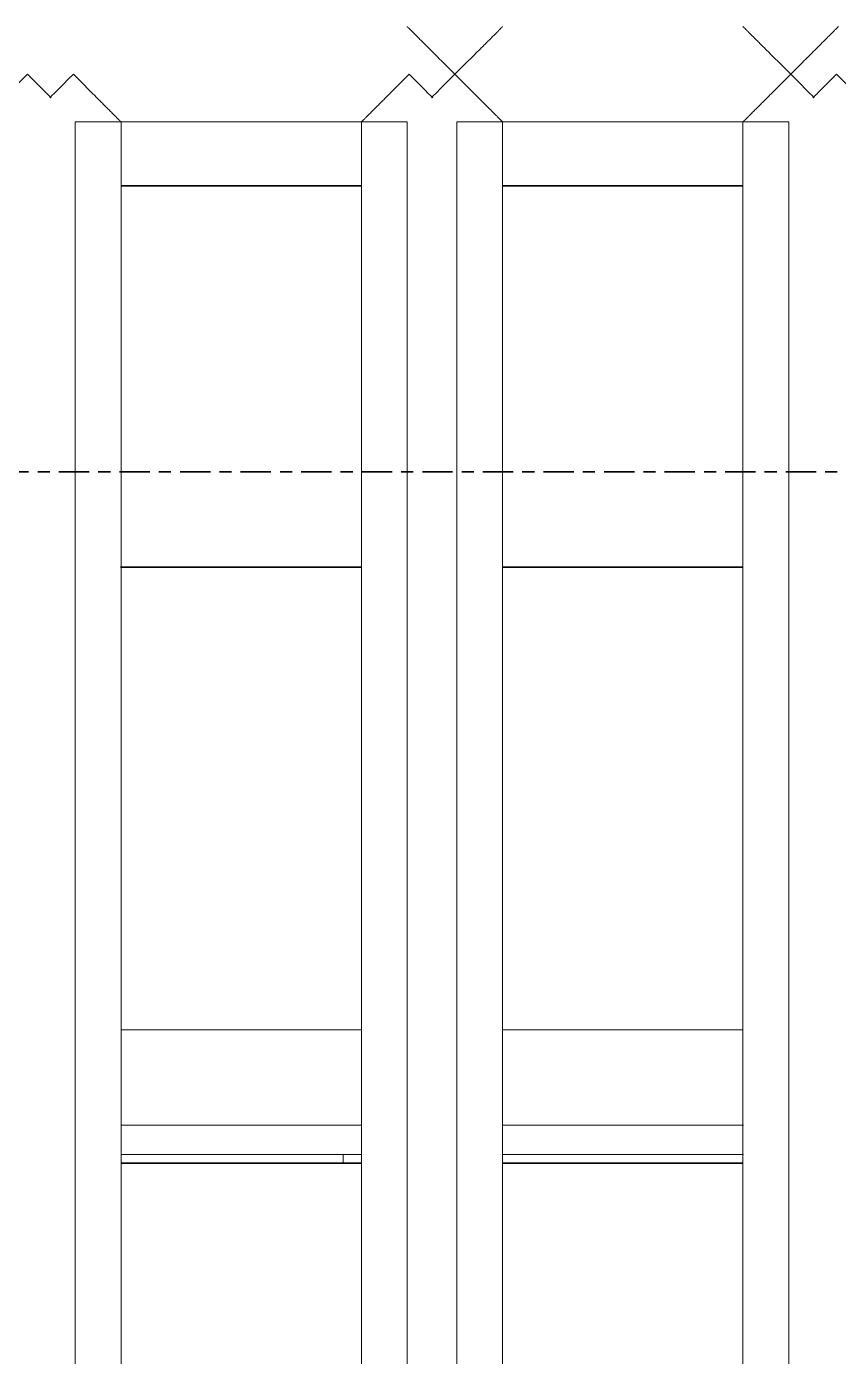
# Model space of a CAD drawing. Header units: millimetres. Extents: x -153298 to 620751, y -313239 to 250031.
# Drawn here: x 78667 to 79093, y -226059 to -225362 of the extents above; entities that cross this region are included whole.
import ezdxf

# ---------------------------------------------------------------- set-up
doc = ezdxf.new("R2010")
doc.units = ezdxf.units.MM
doc.linetypes.add('Centre', pattern=[31.75, 6.35, -4.7625, 15.875, -4.7625])
doc.layers.add('000 - EXISTING_CANOPY_MAIN_COLOR_1', color=7, linetype='Continuous')
for name, color, linetype, lineweight in [('A-FLOR-E', 7, 'Continuous', 35), ('A-FLOR-HRAL', 7, 'Continuous', 25), ('A-FLOR-LEVL', 7, 'Continuous', 35), ('A-FLOR-LEVL-E', 7, 'Continuous', 35), ('A-GENM', 7, 'Continuous', 9), ('A-WALL-PATT', 7, 'Continuous', 35), ('WALL-E', 7, 'Continuous', 35)]:
    doc.layers.add(name, color=color, linetype=linetype, lineweight=lineweight)

# ---------------------------------------------------------------- blocks, each defined once
blk = doc.blocks.new('Ramp - Ramp-6647670-2150-01 ENTRANCE 1 ELEVATION 4')
at = {"layer": '000 - EXISTING_CANOPY_MAIN_COLOR_1', "color": 7}
for p, q in [((11490.19, 101937.4), (11364.02, 101937.4)), ((11364.02, 101937.4), (11490.19, 101937.4)), ((11690.19, 101937.4), (11564.02, 101937.4)), ((11564.02, 101937.4), (11690.19, 101937.4))]:
    blk.add_line(p, q, dxfattribs=at)
blk = doc.blocks.new('Railing - Railing-6648742-2150-01 ENTRANCE 1 ELEVATION 4')
at = {"layer": 'A-FLOR-HRAL', "color": 7, "lineweight": 9}
for p, q in [((11364.02, 102007.4), (11490.02, 102007.4)), ((11490.02, 102007.4), (11364.02, 102007.4)), ((11564.02, 102007.4), (11690.02, 102007.4)), ((11690.02, 102007.4), (11564.02, 102007.4)), ((11364.02, 101957.4), (11490.21, 101957.4)), ((11364.02, 101957.4), (11490.21, 101957.4)), ((11564.02, 101957.4), (11690.21, 101957.4)), ((11564.02, 101957.4), (11690.21, 101957.4))]:
    blk.add_line(p, q, dxfattribs=at)
blk = doc.blocks.new('DPA_GM_Tactile Tile Line Base - Decision Tactile-V191-2150-01 ENTRANCE 1 ELEVATION 4')
at = {"layer": 'A-GENM', "color": 7}
for p, q in [((11364.02, 101942), (11480.5, 101942)), ((11480.5, 101942), (11364.02, 101942)), ((11480.5, 101937.4), (11480.5, 101942)), ((11480.5, 101937.4), (11480.5, 101942)), ((11480.5, 101942), (11490.2, 101942)), ((11490.2, 101942), (11480.5, 101942)), ((11480.5, 101942), (11480.5, 101937.4)), ((11480.5, 101937.4), (11480.5, 101942)), ((11564.02, 101942), (11690.2, 101942)), ((11690.2, 101942), (11564.02, 101942))]:
    blk.add_line(p, q, dxfattribs=at)
blk = doc.blocks.new('Railing - 2800 _L_-V328-2150-01 ENTRANCE 1 ELEVATION 4')
at = {"layer": '000 - EXISTING_CANOPY_MAIN_COLOR_1', "color": 7, "lineweight": 9}
for p, q in [((11364.02, 102483.5), (11514.02, 102483.5)), ((11364.02, 101756), (11364.02, 102483.5)), ((11514.02, 102483.5), (11514.02, 101756)), ((11564.02, 102483.5), (11714.02, 102483.5)), ((11564.02, 101756), (11564.02, 102483.5)), ((11714.02, 102483.5), (11714.02, 101756))]:
    blk.add_line(p, q, dxfattribs=at)
for points, knots in [([(11539.02, 102508.5), (11537.61, 102509.9), (11534.81, 102512.72), (11531.35, 102516.17), (11528.64, 102518.88), (11526.66, 102520.86), (11525.05, 102522.47), (11523.8, 102523.72), (11522.88, 102524.64), (11521.99, 102525.53), (11521.12, 102526.4), (11520.27, 102527.24), (11519.47, 102528.05), (11518.7, 102528.83), (11517.96, 102529.56), (11517.27, 102530.24), (11516.64, 102530.88), (11516.07, 102531.46), (11515.36, 102532.16), (11514.66, 102532.85), (11514.17, 102533.38), (11514.03, 102533.5), (11514.02, 102533.5)], [0, 0, 0, 0, 0.125, 0.25, 0.3125, 0.375, 0.4375, 0.46875, 0.5, 0.53125, 0.5625, 0.59375, 0.625, 0.65625, 0.6875, 0.71875, 0.75, 0.78125, 0.8125, 0.875, 0.9375, 1, 1, 1, 1]), ([(11564.02, 102533.5), (11564.01, 102533.5), (11563.88, 102533.38), (11563.38, 102532.85), (11562.68, 102532.16), (11561.97, 102531.46), (11561.4, 102530.88), (11560.77, 102530.24), (11560.08, 102529.56), (11559.34, 102528.83), (11558.57, 102528.05), (11557.77, 102527.24), (11556.93, 102526.4), (11556.05, 102525.53), (11555.16, 102524.64), (11554.25, 102523.72), (11552.99, 102522.47), (11551.38, 102520.86), (11549.4, 102518.88), (11546.69, 102516.17), (11543.23, 102512.72), (11540.43, 102509.9), (11539.02, 102508.5)], [0, 0, 0, 0, 0.0625, 0.125, 0.1875, 0.21875, 0.25, 0.28125, 0.3125, 0.34375, 0.375, 0.40625, 0.4375, 0.46875, 0.5, 0.53125, 0.5625, 0.625, 0.6875, 0.75, 0.875, 1, 1, 1, 1]), ([(11326.67, 102496.15), (11327.32, 102496.8), (11328.64, 102498.12), (11331.35, 102500.83), (11334.81, 102504.28), (11337.61, 102507.1), (11339.02, 102508.5)], [0.625, 0.625, 0.625, 0.625, 0.6875, 0.75, 0.875, 1, 1, 1, 1]), ([(11339.02, 102508.5), (11340.43, 102507.1), (11343.23, 102504.28), (11346.69, 102500.83), (11349.4, 102498.12), (11351.38, 102496.14), (11352.99, 102494.53), (11354.25, 102493.28), (11355.16, 102492.36), (11356.05, 102491.47), (11356.93, 102490.6), (11357.77, 102489.76), (11358.57, 102488.95), (11359.34, 102488.17), (11360.08, 102487.44), (11360.77, 102486.76), (11361.4, 102486.12), (11361.97, 102485.54), (11362.68, 102484.84), (11363.38, 102484.15), (11363.88, 102483.62), (11364.01, 102483.5), (11364.02, 102483.5)], [0, 0, 0, 0, 0.125, 0.25, 0.3125, 0.375, 0.4375, 0.46875, 0.5, 0.53125, 0.5625, 0.59375, 0.625, 0.65625, 0.6875, 0.71875, 0.75, 0.78125, 0.8125, 0.875, 0.9375, 1, 1, 1, 1]), ([(11526.67, 102496.15), (11527.32, 102496.8), (11528.64, 102498.12), (11531.35, 102500.83), (11534.81, 102504.28), (11537.61, 102507.1), (11539.02, 102508.5)], [0.625, 0.625, 0.625, 0.625, 0.6875, 0.75, 0.875, 1, 1, 1, 1]), ([(11539.02, 102508.5), (11540.43, 102507.1), (11543.23, 102504.28), (11546.69, 102500.83), (11549.4, 102498.12), (11551.38, 102496.14), (11552.99, 102494.53), (11554.25, 102493.28), (11555.16, 102492.36), (11556.05, 102491.47), (11556.93, 102490.6), (11557.77, 102489.76), (11558.57, 102488.95), (11559.34, 102488.17), (11560.08, 102487.44), (11560.77, 102486.76), (11561.4, 102486.12), (11561.97, 102485.54), (11562.68, 102484.84), (11563.38, 102484.15), (11563.88, 102483.62), (11564.01, 102483.5), (11564.02, 102483.5)], [0, 0, 0, 0, 0.125, 0.25, 0.3125, 0.375, 0.4375, 0.46875, 0.5, 0.53125, 0.5625, 0.59375, 0.625, 0.65625, 0.6875, 0.71875, 0.75, 0.78125, 0.8125, 0.875, 0.9375, 1, 1, 1, 1]), ([(11726.67, 102496.15), (11727.32, 102496.8), (11728.64, 102498.12), (11731.35, 102500.83), (11734.81, 102504.28), (11737.61, 102507.1), (11739.02, 102508.5)], [0.625, 0.625, 0.625, 0.625, 0.6875, 0.75, 0.875, 1, 1, 1, 1]), ([(11739.02, 102508.5), (11740.43, 102507.1), (11743.23, 102504.28), (11746.69, 102500.83), (11749.4, 102498.12), (11751.38, 102496.14), (11752.99, 102494.53), (11754.25, 102493.28), (11755.16, 102492.36), (11756.05, 102491.47), (11756.93, 102490.6), (11757.77, 102489.76), (11758.57, 102488.95), (11759.34, 102488.17), (11760.08, 102487.44), (11760.77, 102486.76), (11761.4, 102486.12), (11761.97, 102485.54), (11762.68, 102484.84), (11763.38, 102484.15), (11763.88, 102483.62), (11764.01, 102483.5), (11764.02, 102483.5)], [0, 0, 0, 0, 0.125, 0.25, 0.3125, 0.375, 0.4375, 0.46875, 0.5, 0.53125, 0.5625, 0.59375, 0.625, 0.65625, 0.6875, 0.71875, 0.75, 0.78125, 0.8125, 0.875, 0.9375, 1, 1, 1, 1])]:
    blk.add_open_spline(points, degree=3, knots=knots, dxfattribs=at)
blk = doc.blocks.new('Railing - 2800 _L_-V329-2150-01 ENTRANCE 1 ELEVATION 4')
at = {"layer": '000 - EXISTING_CANOPY_MAIN_COLOR_1', "color": 7, "lineweight": 9}
for p, q in [((11340.02, 102483.5), (11490.02, 102483.5)), ((11340.02, 101756), (11340.02, 102483.5)), ((11490.02, 102483.5), (11490.02, 101756)), ((11540.02, 102483.5), (11690.02, 102483.5)), ((11540.02, 101756), (11540.02, 102483.5)), ((11690.02, 102483.5), (11690.02, 101756))]:
    blk.add_line(p, q, dxfattribs=at)
for points, knots in [([(11715.02, 102508.5), (11713.61, 102509.9), (11710.81, 102512.72), (11707.35, 102516.17), (11704.64, 102518.88), (11702.66, 102520.86), (11701.05, 102522.47), (11699.8, 102523.72), (11698.88, 102524.64), (11697.99, 102525.53), (11697.12, 102526.4), (11696.27, 102527.24), (11695.47, 102528.05), (11694.7, 102528.83), (11693.96, 102529.56), (11693.27, 102530.24), (11692.64, 102530.88), (11692.07, 102531.46), (11691.36, 102532.16), (11690.66, 102532.85), (11690.17, 102533.38), (11690.03, 102533.5), (11690.02, 102533.5)], [0, 0, 0, 0, 0.125, 0.25, 0.3125, 0.375, 0.4375, 0.46875, 0.5, 0.53125, 0.5625, 0.59375, 0.625, 0.65625, 0.6875, 0.71875, 0.75, 0.78125, 0.8125, 0.875, 0.9375, 1, 1, 1, 1]), ([(11740.02, 102533.5), (11740.01, 102533.5), (11739.88, 102533.38), (11739.38, 102532.85), (11738.68, 102532.16), (11737.97, 102531.46), (11737.4, 102530.88), (11736.77, 102530.24), (11736.08, 102529.56), (11735.34, 102528.83), (11734.57, 102528.05), (11733.77, 102527.24), (11732.93, 102526.4), (11732.05, 102525.53), (11731.16, 102524.64), (11730.25, 102523.72), (11728.99, 102522.47), (11727.38, 102520.86), (11725.4, 102518.88), (11722.69, 102516.17), (11719.23, 102512.72), (11716.43, 102509.9), (11715.02, 102508.5)], [0, 0, 0, 0, 0.0625, 0.125, 0.1875, 0.21875, 0.25, 0.28125, 0.3125, 0.34375, 0.375, 0.40625, 0.4375, 0.46875, 0.5, 0.53125, 0.5625, 0.625, 0.6875, 0.75, 0.875, 1, 1, 1, 1]), ([(11290.02, 102483.5), (11290.03, 102483.5), (11290.17, 102483.62), (11290.66, 102484.15), (11291.36, 102484.84), (11292.07, 102485.54), (11292.64, 102486.12), (11293.27, 102486.76), (11293.96, 102487.44), (11294.7, 102488.17), (11295.47, 102488.95), (11296.27, 102489.76), (11297.12, 102490.6), (11297.99, 102491.47), (11298.88, 102492.36), (11299.8, 102493.28), (11301.05, 102494.53), (11302.66, 102496.14), (11304.64, 102498.12), (11307.35, 102500.83), (11310.81, 102504.28), (11313.61, 102507.1), (11315.02, 102508.5)], [0, 0, 0, 0, 0.0625, 0.125, 0.1875, 0.21875, 0.25, 0.28125, 0.3125, 0.34375, 0.375, 0.40625, 0.4375, 0.46875, 0.5, 0.53125, 0.5625, 0.625, 0.6875, 0.75, 0.875, 1, 1, 1, 1]), ([(11315.02, 102508.5), (11316.43, 102507.1), (11319.23, 102504.28), (11322.69, 102500.83), (11325.4, 102498.12), (11326.72, 102496.8), (11327.37, 102496.15)], [0, 0, 0, 0, 0.125, 0.25, 0.3125, 0.375, 0.375, 0.375, 0.375]), ([(11490.02, 102483.5), (11490.03, 102483.5), (11490.17, 102483.62), (11490.66, 102484.15), (11491.36, 102484.84), (11492.07, 102485.54), (11492.64, 102486.12), (11493.27, 102486.76), (11493.96, 102487.44), (11494.7, 102488.17), (11495.47, 102488.95), (11496.27, 102489.76), (11497.12, 102490.6), (11497.99, 102491.47), (11498.88, 102492.36), (11499.8, 102493.28), (11501.05, 102494.53), (11502.66, 102496.14), (11504.64, 102498.12), (11507.35, 102500.83), (11510.81, 102504.28), (11513.61, 102507.1), (11515.02, 102508.5)], [0, 0, 0, 0, 0.0625, 0.125, 0.1875, 0.21875, 0.25, 0.28125, 0.3125, 0.34375, 0.375, 0.40625, 0.4375, 0.46875, 0.5, 0.53125, 0.5625, 0.625, 0.6875, 0.75, 0.875, 1, 1, 1, 1]), ([(11515.02, 102508.5), (11516.43, 102507.1), (11519.23, 102504.28), (11522.69, 102500.83), (11525.4, 102498.12), (11526.72, 102496.8), (11527.37, 102496.15)], [0, 0, 0, 0, 0.125, 0.25, 0.3125, 0.375, 0.375, 0.375, 0.375]), ([(11690.02, 102483.5), (11690.03, 102483.5), (11690.17, 102483.62), (11690.66, 102484.15), (11691.36, 102484.84), (11692.07, 102485.54), (11692.64, 102486.12), (11693.27, 102486.76), (11693.96, 102487.44), (11694.7, 102488.17), (11695.47, 102488.95), (11696.27, 102489.76), (11697.12, 102490.6), (11697.99, 102491.47), (11698.88, 102492.36), (11699.8, 102493.28), (11701.05, 102494.53), (11702.66, 102496.14), (11704.64, 102498.12), (11707.35, 102500.83), (11710.81, 102504.28), (11713.61, 102507.1), (11715.02, 102508.5)], [0, 0, 0, 0, 0.0625, 0.125, 0.1875, 0.21875, 0.25, 0.28125, 0.3125, 0.34375, 0.375, 0.40625, 0.4375, 0.46875, 0.5, 0.53125, 0.5625, 0.625, 0.6875, 0.75, 0.875, 1, 1, 1, 1]), ([(11715.02, 102508.5), (11716.43, 102507.1), (11719.23, 102504.28), (11722.69, 102500.83), (11725.4, 102498.12), (11726.72, 102496.8), (11727.37, 102496.15)], [0, 0, 0, 0, 0.125, 0.25, 0.3125, 0.375, 0.375, 0.375, 0.375])]:
    blk.add_open_spline(points, degree=3, knots=knots, dxfattribs=at)
blk = doc.blocks.new('Railing - Railing-17921675-2150-01 ENTRANCE 1 ELEVATION 4')
at = {"color": 7}
for name in ['Railing - 2800 _L_-V328-2150-01 ENTRANCE 1 ELEVATION 4', 'Railing - 2800 _L_-V329-2150-01 ENTRANCE 1 ELEVATION 4']:
    blk.add_blockref(name, (0, 0), dxfattribs=at)

msp = doc.modelspace()

# ---------------------------------------------------------------- hatches: boundary and pattern name
at = {"layer": 'A-WALL-PATT', "lineweight": 9}
h = msp.add_hatch(dxfattribs=at)
h.set_pattern_fill('FP_11', style=0, pattern_type=2)
h.set_pattern_definition([(90, (76214.65, -225345.2), (-600, 4e-14), [])])
h.paths.add_polyline_path([(76264.6466, -225645.1981), (76854.1466, -225645.1981), (76854.1466, -225445.1981), (76264.6466, -225445.1981), (76264.6466, -225518.9877)])
h.paths.add_polyline_path([(79516.6466, -225645.1981), (79642.6466, -225645.1981), (79642.6466, -225445.1981), (79516.6466, -225445.1981), (79516.6466, -225597.1701)])
h.paths.add_polyline_path([(76929.1466, -225645.1981), (77030.1466, -225645.1981), (77030.1466, -225445.1981), (76929.1466, -225445.1981), (76929.1466, -225636.2613)])
h.paths.add_polyline_path([(79830.1466, -225645.1981), (79830.1466, -225635.1981), (79793.6466, -225636.2613), (79793.6466, -225645.1981), (79799.6466, -225645.1981)])
h.paths.add_polyline_path([(79442.6466, -225645.1981), (79442.6466, -225445.1981), (79330.6742, -225445.1981), (79330.6742, -225645.1981), (79408.6711, -225645.1981)])
h.paths.add_polyline_path([(79202.5925, -225445.1981), (79227.9091, -225448.5481), (79233.7424, -225449.9213), (79242.6466, -225453.908), (79241.4964, -225445.1981), (79202.8729, -225445.1981)])
h.paths.add_polyline_path([(79120.0925, -225645.1981), (79120.0925, -225485.1981), (79143.2382, -225463.5962), (79176.2241, -225448.8373), (79196.6293, -225445.1981), (79116.6466, -225445.1981), (79116.6466, -225645.1981)])
h.paths.add_polyline_path([(79042.6466, -225645.1981), (79042.6466, -225445.1981), (78916.6466, -225445.1981), (78916.6466, -225645.1981), (78940.2045, -225645.1981)])
h.paths.add_polyline_path([(77116.6466, -225645.1981), (77242.6466, -225645.1981), (77242.6466, -225445.1981), (77116.6466, -225445.1981), (77116.6466, -225597.1701)])
h.paths.add_polyline_path([(78842.6466, -225645.1981), (78842.6466, -225445.1981), (78716.6466, -225445.1981), (78716.6466, -225645.1981), (78784.049, -225645.1981)])
h.paths.add_polyline_path([(77316.6466, -225645.1981), (77442.6466, -225645.1981), (77442.6466, -225445.1981), (77316.6466, -225445.1981), (77316.6466, -225597.1701)])
h.paths.add_polyline_path([(77516.6466, -225645.1981), (77642.6466, -225645.1981), (77642.6466, -225445.1981), (77516.6466, -225445.1981), (77516.6466, -225597.1701)])
h.paths.add_polyline_path([(78642.6466, -225645.1981), (78642.6466, -225445.1981), (78516.6466, -225445.1981), (78516.6466, -225645.1981), (78627.8935, -225645.1981)])
h.paths.add_polyline_path([(77791.2466, -225645.1981), (77842.6466, -225645.1981), (77842.6466, -225445.1981), (77791.2466, -225445.1981), (77791.2466, -225597.1701)])
h.paths.add_polyline_path([(77916.6466, -225645.1981), (77986.3937, -225645.1981), (77986.3937, -225485.1981), (78010.7663, -225463.0013), (78042.6466, -225447.7158), (78042.5253, -225445.1981), (77916.6466, -225445.1981), (77916.6466, -225597.1701)])
h.paths.add_polyline_path([(78412.7011, -225645.1981), (78442.6466, -225645.1981), (78442.6466, -225445.1981), (78316.6466, -225445.1981), (78316.6466, -225645.1981), (78393.6602, -225645.1981)])
h.paths.add_polyline_path([(79755.6466, -225645.1981), (79755.6466, -225445.1981), (79729.1466, -225445.1981), (79729.1466, -225645.1981)])
h.paths.add_polyline_path([(78155.6742, -225645.1981), (78217.6742, -225645.1981), (78217.6742, -225633.4074), (78177.2367, -225633.9481), (78155.6742, -225633.9481)])
h.paths.add_polyline_path([(79799.6466, -225618.127), (79799.6466, -225615.1981), (79830.1466, -225615.1981), (79830.1466, -225585.1981), (79793.6466, -225584.8573), (79793.6466, -225615.8338), (79796.4874, -225615.6394), (79799.0599, -225617.665)])
h.paths.add_polyline_path([(78211.6742, -225616.877), (78214.8334, -225614.3894), (78217.6742, -225613.9115), (78217.6742, -225583.4074), (78183.8193, -225583.9481), (78155.6742, -225583.9481), (78155.6742, -225613.9481), (78211.6742, -225614.3894), (78211.6742, -225615.2878)])
h.paths.add_polyline_path([(79799.6466, -225568.127), (79799.6466, -225565.1981), (79830.1466, -225565.1981), (79830.1466, -225535.1981), (79793.6466, -225534.8573), (79793.8507, -225565.8198), (79796.4874, -225565.6394), (79799.0599, -225567.665)])
h.paths.add_polyline_path([(78211.6742, -225566.877), (78214.8334, -225564.3894), (78217.6742, -225563.9481), (78217.6742, -225533.4074), (78190.402, -225533.9481), (78155.6742, -225533.9481), (78155.6742, -225563.9481), (78211.6742, -225564.3894), (78211.6742, -225565.2878)])
h.paths.add_polyline_path([(79799.6466, -225518.127), (79799.6466, -225515.1981), (79830.1466, -225515.1981), (79830.1466, -225485.1981), (79793.6466, -225484.8573), (79793.6466, -225515.8338), (79796.4874, -225515.6394), (79799.0599, -225517.665)])
h.paths.add_polyline_path([(78211.6742, -225516.877), (78214.8334, -225514.3894), (78217.6742, -225513.9481), (78217.6742, -225483.4074), (78196.9846, -225483.9481), (78155.6742, -225483.9481), (78155.6742, -225513.9481), (78211.6742, -225514.3894), (78211.6742, -225515.2878)])
h.paths.add_polyline_path([(79799.6466, -225468.127), (79799.6466, -225465.1981), (79830.1466, -225465.1981), (79830.1466, -225449.8778), (79793.6466, -225449.5371), (79793.6466, -225465.8338), (79796.4874, -225465.6394), (79799.0599, -225467.665)])
h.paths.add_polyline_path([(78211.6742, -225466.877), (78214.8334, -225464.3894), (78217.6742, -225463.9115), (78217.6742, -225449.3371), (78198.4681, -225449.8778), (78155.6742, -225449.8778), (78155.6742, -225463.9481), (78211.6742, -225464.3894), (78211.6742, -225465.2878)])
h.paths.add_polyline_path([(79905.6466, -225462.0781), (79930.6466, -225448.8373), (79930.6466, -225445.1981), (79905.6466, -225445.1981), (79905.6466, -225460.6903)])
h.paths.add_polyline_path([(79242.6466, -225455.3427), (79241.4964, -225454.9223), (79241.4964, -225454.9325)])
h = msp.add_hatch(dxfattribs=at)
h.set_pattern_fill('FP_12', style=0, pattern_type=2)
h.set_pattern_definition([(90, (76214.65, -226445.2), (-600, 4e-14), [])])
h.paths.add_polyline_path([(76402.3985, -226445.1981), (76829.1466, -226445.1981), (76829.1466, -226441.9981), (76854.1466, -226441.9981), (76854.1466, -225645.1981), (76139.6466, -225645.1981), (76139.6466, -226445.1981), (76342.3985, -226445.1981)])
h.paths.add_polyline_path([(77172.0233, -226445.1981), (77593.5118, -226445.1981), (77593.5118, -226345.1981), (77689.6466, -226345.1981), (77689.6466, -226189.1981), (77105.1466, -226189.4034), (77105.1466, -226441.9981), (77130.1466, -226441.9981), (77130.1466, -226445.1981), (77167.0233, -226445.1981)])
h.paths.add_polyline_path([(76954.1466, -226445.1981), (77005.1466, -226445.1981), (77005.1466, -226441.9981), (77030.1466, -226441.9981), (77030.1466, -226189.1981), (76929.1466, -226189.1981), (76929.1466, -226441.9981), (76954.1466, -226441.9981)])
h.paths.add_polyline_path([(77885.7813, -226445.1981), (77993.8937, -226445.1981), (77993.8937, -226435.1981), (77986.3937, -226435.1981), (77986.3937, -226189.1981), (77791.2466, -226189.1981), (77791.2466, -226345.1981), (77885.7813, -226345.1981), (77885.7813, -226435.1981)])
h.paths.add_polyline_path([(77516.6466, -226139.1981), (77642.6466, -226139.1981), (77642.6466, -225645.1981), (77516.6466, -225645.1981), (77516.6466, -226115.1981)])
h.paths.add_polyline_path([(77916.6466, -226139.1981), (77986.3937, -226139.1981), (77986.3937, -225645.1981), (77916.6466, -225645.1981), (77916.6466, -226115.1981)])
h.paths.add_polyline_path([(77442.6466, -226139.1981), (77442.6466, -225645.1981), (77316.6466, -225645.1981), (77316.6466, -226139.1981), (77378.6493, -226139.1981)])
h.paths.add_polyline_path([(77842.6466, -226139.1981), (77842.6466, -225645.1981), (77791.2466, -225645.1981), (77791.2466, -226139.1981)])
h.paths.add_polyline_path([(77222.4938, -226139.1981), (77242.6466, -226139.1981), (77242.6466, -225645.1981), (77116.6466, -225645.1981), (77116.6466, -226139.1981)])
h.paths.add_polyline_path([(76929.1466, -226139.1981), (77030.1466, -226139.1981), (77030.1466, -225645.1981), (76929.1466, -225645.1981), (76929.1466, -226139.1769)])
h.paths.add_polyline_path([(78155.6742, -225957.7945), (78242.6466, -225957.7945), (78242.6466, -225937.7945), (78155.6742, -225937.7945)])
h.paths.add_polyline_path([(78516.6466, -225957.7945), (78533.1236, -225957.7945), (78533.1236, -225953.1981), (78642.6466, -225953.1981), (78642.6466, -225937.7945), (78516.6466, -225937.7945)])
h.paths.add_polyline_path([(78412.6687, -225957.7945), (78442.6466, -225957.7945), (78442.6466, -225937.7945), (78316.6466, -225937.7945), (78316.6466, -225957.7945), (78393.6602, -225957.7945)])
h.paths.add_polyline_path([(79433.1236, -225953.1981), (79442.6466, -225953.1981), (79442.6466, -225937.7945), (79330.6742, -225937.7945), (79330.6742, -225953.1981), (79408.6711, -225953.1981)])
h.paths.add_polyline_path([(78716.6466, -225953.1981), (78842.6466, -225953.1981), (78842.6466, -225937.7945), (78716.6466, -225937.7945)])
h.paths.add_polyline_path([(79642.6466, -225953.1981), (79642.6466, -225937.7945), (79516.6466, -225937.7945), (79516.6466, -225953.1981), (79564.8266, -225953.1981)])
h.paths.add_polyline_path([(79120.0925, -225953.1981), (79120.0925, -225937.7945), (79116.6466, -225937.7945), (79116.6466, -225953.1981)])
h.paths.add_polyline_path([(79729.1466, -225953.1981), (79830.1466, -225953.1981), (79830.1466, -225937.7945), (79729.1466, -225937.7945)])
h.paths.add_polyline_path([(79042.6466, -225953.1981), (79042.6466, -225937.7945), (78916.6466, -225937.7945), (78916.6466, -225953.1981), (78940.2045, -225953.1981)])
h.paths.add_polyline_path([(78155.6742, -225887.7945), (78226.6742, -225887.7945), (78226.2954, -225830.4923), (78223.6563, -225831.8331), (78217.7502, -225833.4048), (78211.6742, -225833.9481), (78155.6742, -225833.9481)])
h.paths.add_polyline_path([(79784.6466, -225887.7945), (79830.1466, -225887.7945), (79830.1466, -225835.1981), (79793.3966, -225834.6085), (79784.6466, -225833.0831), (79784.6466, -225835.0691)])
h.paths.add_polyline_path([(78716.6466, -225887.7945), (78842.6466, -225887.7945), (78842.6466, -225645.1981), (78716.6466, -225645.1981), (78716.6466, -225831.7172)])
h.paths.add_polyline_path([(78627.8935, -225887.7945), (78642.6466, -225887.7945), (78642.6466, -225645.1981), (78516.6466, -225645.1981), (78516.6466, -225887.7945), (78566.6167, -225887.7945)])
h.paths.add_polyline_path([(79642.6466, -225887.7945), (79642.6466, -225645.1981), (79516.6466, -225645.1981), (79516.6466, -225887.7945), (79564.8266, -225887.7945)])
h.paths.add_polyline_path([(79442.6466, -225887.7945), (79442.6466, -225645.1981), (79330.6742, -225645.1981), (79330.6742, -225887.7945), (79408.6711, -225887.7945)])
h.paths.add_polyline_path([(78916.6466, -225887.7945), (79042.6466, -225887.7945), (79042.6466, -225645.1981), (78916.6466, -225645.1981), (78916.6466, -225870.8084)])
h.paths.add_polyline_path([(78412.6764, -225887.7945), (78442.6466, -225887.7945), (78442.6466, -225645.1981), (78316.6466, -225645.1981), (78316.6466, -225887.7945), (78393.6602, -225887.7945)])
h.paths.add_polyline_path([(79764.6466, -225887.7945), (79764.6466, -225830.3904), (79761.2115, -225827.7455), (79758.1921, -225823.7968), (79756.294, -225819.1985), (79755.6466, -225809.2438), (79755.6466, -225645.1981), (79729.1466, -225645.1981), (79729.1466, -225887.7945)])
h.paths.add_polyline_path([(79116.6466, -225887.7945), (79120.0925, -225887.7945), (79120.0925, -225645.1981), (79116.6466, -225645.1981), (79116.6466, -225831.7172)])
h.paths.add_polyline_path([(79799.6466, -225818.127), (79799.6466, -225815.1981), (79830.1466, -225815.1981), (79830.1466, -225735.1981), (79793.6466, -225734.8573), (79793.8507, -225815.8198), (79796.4874, -225815.6394), (79799.0599, -225817.665)])
h.paths.add_polyline_path([(78211.6742, -225816.877), (78214.8334, -225814.3894), (78217.8547, -225814.3894), (78217.6742, -225807.9938), (78217.6742, -225733.4074), (78211.6742, -225733.9481), (78155.6742, -225733.9481), (78155.6742, -225813.9481), (78211.6742, -225814.3894), (78211.6742, -225815.2878)])
h.paths.add_polyline_path([(79799.6466, -225718.127), (79799.6466, -225715.1981), (79830.1466, -225715.1981), (79830.1466, -225683.1147), (79793.6466, -225682.774), (79793.6466, -225715.8338), (79796.4874, -225715.6394), (79799.0599, -225717.665)])
h.paths.add_polyline_path([(78211.6742, -225716.877), (78214.8334, -225714.3894), (78217.6742, -225713.9481), (78217.6742, -225681.324), (78170.9284, -225681.8647), (78155.6742, -225681.8647), (78155.6742, -225713.9481), (78211.6742, -225714.3894), (78211.6742, -225715.2878)])
h.paths.add_polyline_path([(79799.6466, -225666.0436), (79799.6466, -225663.1147), (79830.1466, -225663.1147), (79830.1466, -225645.1981), (79793.6466, -225645.1981), (79793.6466, -225663.7505), (79796.4874, -225663.5561), (79799.0599, -225665.5817)])
h.paths.add_polyline_path([(78211.6742, -225664.7936), (78214.8334, -225662.3061), (78217.6742, -225661.8282), (78217.6742, -225645.1981), (78155.6742, -225645.1981), (78155.6742, -225661.8647), (78211.6742, -225662.3061), (78211.6742, -225663.2045)])

# ---------------------------------------------------------------- linework, layer by layer
at = {"layer": 'A-FLOR-E', "color": 7}
for p, q in [((78716.6144, -225445.1981), (78842.6466, -225445.1981)), ((78842.6466, -225445.1981), (78716.6144, -225445.1981)), ((78916.6144, -225445.1981), (79042.6466, -225445.1981)), ((79042.6466, -225445.1981), (78916.6144, -225445.1981))]:
    msp.add_line(p, q, dxfattribs=at)
at = {"layer": 'A-FLOR-LEVL', "color": 7, "linetype": 'Centre'}
msp.add_line((60861.2198, -225595.1981), (102094.1634, -225595.1981), dxfattribs=at)
at = {"layer": 'WALL-E', "color": 7}
for p, q in [((78716.6144, -225445.1981), (78842.6466, -225445.1981)), ((78842.6466, -225445.1981), (78716.6144, -225445.1981)), ((78716.6144, -225445.1981), (78842.6466, -225445.1981)), ((78842.6466, -225445.1981), (78716.6144, -225445.1981)), ((78842.6466, -225445.1981), (78716.6144, -225445.1981)), ((78716.6144, -225445.1981), (78842.6466, -225445.1981)), ((78916.6144, -225445.1981), (79042.6466, -225445.1981)), ((79042.6466, -225445.1981), (78916.6144, -225445.1981)), ((78916.6144, -225445.1981), (79042.6466, -225445.1981)), ((79042.6466, -225445.1981), (78916.6144, -225445.1981)), ((79042.6466, -225445.1981), (78916.6144, -225445.1981)), ((78916.6144, -225445.1981), (79042.6466, -225445.1981)), ((78716.4227, -225645.1981), (78842.6466, -225645.1981)), ((78842.6466, -225645.1981), (78716.4227, -225645.1981)), ((78842.6466, -225645.1981), (78716.4227, -225645.1981)), ((78916.4227, -225645.1981), (79042.6466, -225645.1981)), ((79042.6466, -225645.1981), (78916.4227, -225645.1981)), ((79042.6466, -225645.1981), (78916.4227, -225645.1981))]:
    msp.add_line(p, q, dxfattribs=at)

# ---------------------------------------------------------------- block references
at = {"layer": 'A-FLOR-HRAL', "color": 7, "lineweight": 9}
msp.add_blockref('Railing - Railing-6648742-2150-01 ENTRANCE 1 ELEVATION 4', (67352.626, -327895.1981), dxfattribs=at)
at = {"layer": 'A-FLOR-HRAL', "color": 7}
msp.add_blockref('Railing - Railing-17921675-2150-01 ENTRANCE 1 ELEVATION 4', (67352.626, -327895.1981), dxfattribs=at)
at = {"layer": 'A-FLOR-LEVL-E', "color": 7}
msp.add_blockref('Ramp - Ramp-6647670-2150-01 ENTRANCE 1 ELEVATION 4', (67352.626, -327895.1981), dxfattribs=at)
at = {"layer": 'A-GENM', "color": 7}
msp.add_blockref('DPA_GM_Tactile Tile Line Base - Decision Tactile-V191-2150-01 ENTRANCE 1 ELEVATION 4', (67352.626, -327895.1981), dxfattribs=at)

doc.saveas('drawing.dxf')
